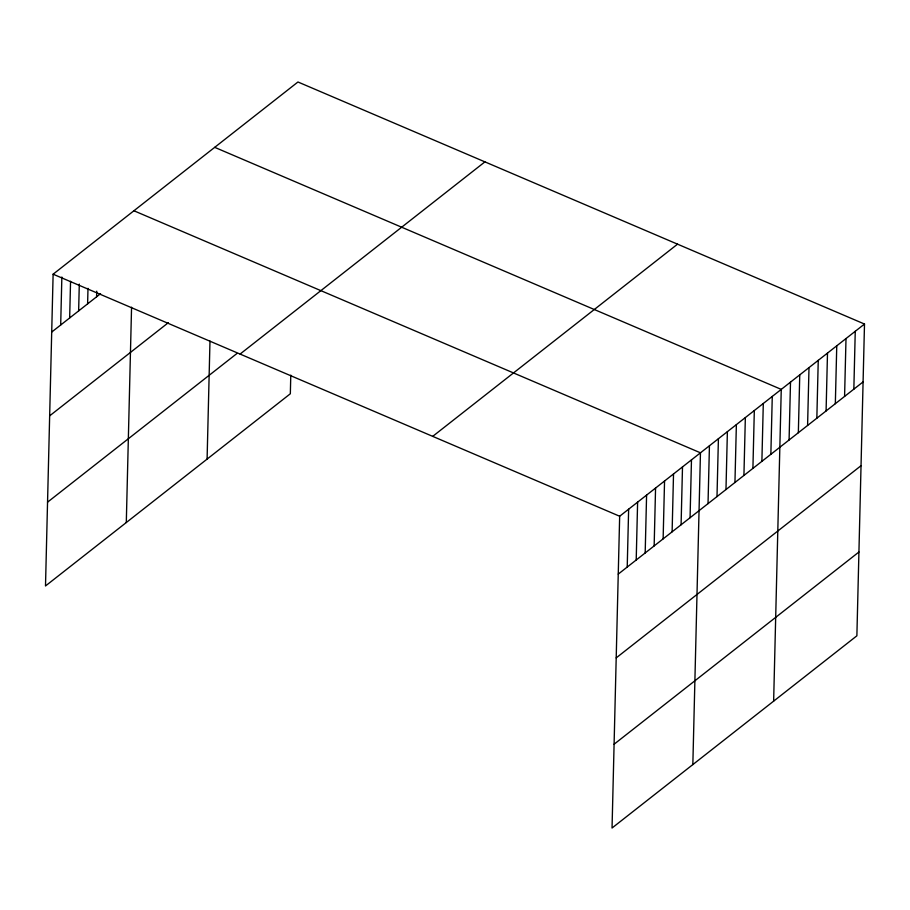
<?xml version="1.0" encoding="UTF-8"?>
<svg xmlns="http://www.w3.org/2000/svg" width="910" height="910" viewBox="0 0 910 910"><rect width="100%" height="100%" fill="white"/><g stroke="black" fill="none" stroke-linecap="round" stroke-linejoin="round"><path stroke-width="1.36" d="M864.5 324.04L619.664 516.243L612.043 828.009L856.879 635.806L864.5 324.04L297.957 81.991L53.121 274.194L45.5 585.96L290.336 393.757L290.79 375.136M60.686 325.007L61.857 277.027M69.66 317.954L70.559 281.27M78.635 310.913L79.295 284.102M87.61 303.86L87.997 288.345M96.596 296.819L96.733 291.177M126.297 522.533L131.563 307.193M207.093 459.106L209.982 341.057M627.217 567.055L628.639 509.19M636.204 560.014L637.614 502.149M645.179 552.962L646.589 495.097M654.154 545.92L655.564 488.056M663.128 538.868L664.55 481.003M672.115 531.827L673.525 473.962M681.089 524.774L682.5 466.91M690.064 517.733L691.475 459.868M692.84 764.582L700.461 452.816L133.918 210.767M708.026 503.628L709.436 445.775M717 496.587L718.411 438.722M725.975 489.534L727.386 431.67M734.95 482.493L736.372 424.629M743.925 475.441L745.347 417.576M752.911 468.4L754.322 410.535M761.886 461.347L763.297 403.483M770.861 454.306L772.271 396.441M773.636 701.155L781.258 389.389L214.714 147.34M789.084 439.996L790.506 382.132M798.343 432.728L799.754 374.875M807.591 425.471L809.001 367.606M816.839 418.213L818.249 360.349M826.087 410.956L827.497 353.091M835.334 403.687L836.756 345.823M844.582 396.43L846.004 338.565M853.842 389.173L855.252 331.308M51.711 332.059L100.578 293.68M49.652 415.847L168.361 322.663M47.547 502.172L236.896 353.535M240.081 354.07L484.916 161.866M432.705 436.368L677.54 244.164M618.243 574.108L863.089 381.904M616.195 657.896L861.042 465.692M614.091 744.221L858.926 552.017M53.121 274.194L619.664 516.243"/></g></svg>
